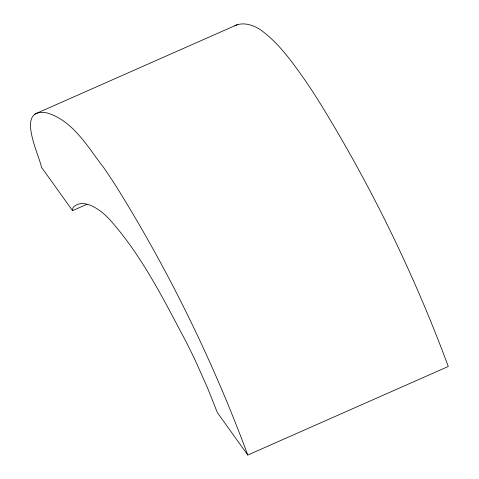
<?xml version="1.0" encoding="UTF-8"?>
<svg xmlns="http://www.w3.org/2000/svg" width="479" height="479" viewBox="0 0 479 479"><rect width="100%" height="100%" fill="white"/><g stroke="black" fill="none" stroke-linecap="round" stroke-linejoin="round"><path stroke-width="0.72" d="M234.806 25.752C243.386 21.525 253.768 25.136 261.157 30.291C279.077 43.35 292.022 61.863 304.722 79.736A364.01 45.277 66.2 0 1 318.499 100.71C370.435 184.678 414.012 273.88 448.278 366.477L247.781 455.05C213.514 362.453 169.943 273.258 118.008 189.289A364.01 45.277 66.2 0 0 104.224 168.309C88.226 147.855 73.526 120.81 47.038 112.906C14.879 107.045 39.134 154.573 41.469 167.267L72.574 210.652L86.944 204.305M34.308 114.325L237.644 24.477M247.781 455.05L217.358 412.617L207.371 387.463L195.815 361.639A122.6 15.25 66.2 0 0 186.068 341.671C163.279 298.974 141.449 254.588 108.679 218.472C101.045 210.275 83.705 197.228 73.341 207.144A121.45 15.106 66.2 0 0 72.61 209.682L72.604 209.97A63.21 7.862 66.2 0 0 72.574 210.652"/></g></svg>
